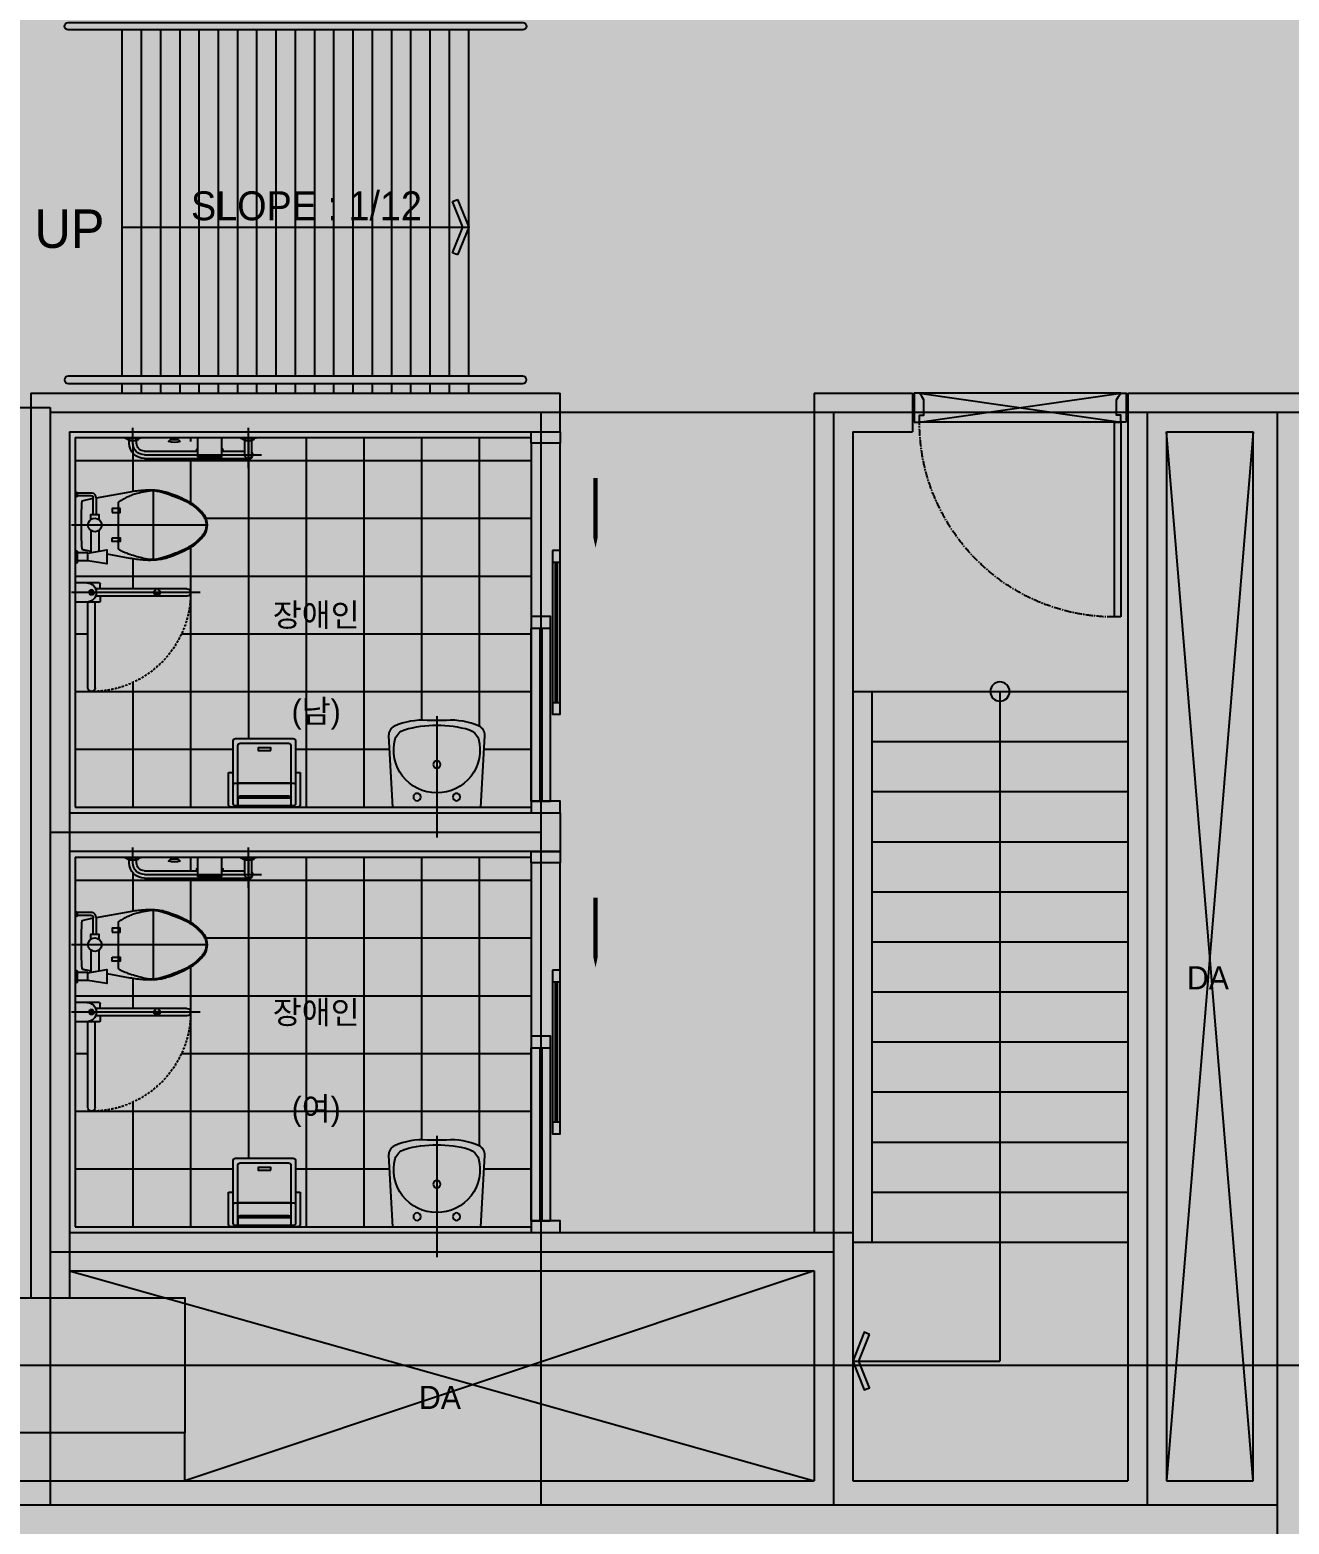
# Model space of a CAD drawing. Header units: millimetres. Extents: x -223175 to 287756, y -120611 to 352956.
# Drawn here: x 132370 to 138912, y 278607 to 286369 of the extents above; entities that cross this region are included whole.
import ezdxf
from ezdxf.enums import TextEntityAlignment as Align

# ---------------------------------------------------------------- set-up
doc = ezdxf.new("R2010")
doc.units = ezdxf.units.MM
doc.header["$LTSCALE"] = 50
for name, pattern in [('CENTER2', [1.125, 0.75, -0.125, 0.125, -0.125]), ('XREF 평면도$0$CEN', [62, 60, -1, 0, -1]), ('XREF 평면도$0$CENTER', [50.8, 31.75, -6.35, 6.35, -6.35]), ('XREF 평면도$0$HIDDEN', [0.375, 0.25, -0.125])]:
    doc.linetypes.add(name, pattern=pattern)
for name, color, linetype in [('A-TEXT-1', 3, 'Continuous'), ('I-CL-OPEN', 1, 'Continuous'), ('I-FL-DOOR', 4, 'Continuous'), ('I-SOLID(제외영역)', 253, 'Continuous'), ('solid', 251, 'Continuous'), ('XREF 평면도$0$0-위생기구', 6, 'Continuous'), ('XREF 평면도$0$00-DOOR', 4, 'Continuous'), ('XREF 평면도$0$A_GE_SYM', 7, 'Continuous'), ('XREF 평면도$0$AA-DWXM-WIND', 4, 'Continuous'), ('XREF 평면도$0$BLK', 3, 'Continuous'), ('XREF 평면도$0$CEN', 1, 'XREF 평면도$0$CEN'), ('XREF 평면도$0$CENTER', 14, 'XREF 평면도$0$CENTER'), ('XREF 평면도$0$CON', 2, 'Continuous'), ('XREF 평면도$0$DOOR', 4, 'Continuous'), ('XREF 평면도$0$F_HAT', 8, 'Continuous'), ('XREF 평면도$0$FIN', 11, 'Continuous'), ('XREF 평면도$0$STAIR', 5, 'Continuous'), ('XREF 평면도$0$STAIR-L', 7, 'Continuous'), ('XREF 평면도$0$TEX', 3, 'Continuous'), ('XREF 평면도$0$WID', 4, 'Continuous'), ('XREF 평면도$0$xr-plan$0$RTRYRT$0$07.1F-ARCH$0$$0$TOL', 6, 'Continuous'), ('XREF 평면도$0$xr-plan$0$RTRYRT$0$F', 6, 'Continuous'), ('XREF 평면도$0$재료분리대', 9, 'Continuous'), ('XREF 평면도$0$타일', 8, 'Continuous')]:
    doc.layers.add(name, color=color, linetype=linetype)
doc.layers.add('XREF 평면도$0$0-DEFPOINTS', color=190, linetype='Continuous', plot=False)
doc.styles.add('XREF 평면도$0$돋움', font='')
doc.styles.add('YE-TEXT', font='HY울릉도l.ttf')
doc.styles.get('XREF 평면도$0$돋움').set_extended_font_data('Dotum')

# ---------------------------------------------------------------- blocks, each defined once
blk = doc.blocks.new('XREF 평면도$0$장애인 화장실 - 문')
at = {"layer": 'XREF 평면도$0$AA-DWXM-WIND'}
for p, q in [((862623.4, 433086.4), (862623.4, 433986.4)), ((862633.4, 433086.4), (862633.4, 433986.4)), ((862678.4, 433986.4), (862678.4, 433086.4)), ((862543.4, 432744.1), (862543.4, 433474.1)), ((862553.4, 432744.1), (862553.4, 433474.1))]:
    blk.add_line(p, q, dxfattribs=at)
for points in [[(862678.4, 433986.4), (862678.4, 434046.4), (862528.4, 434046.4), (862528.4, 433986.4)], [(862678.4, 433026.4), (862678.4, 433986.4), (862578.4, 433986.4), (862578.4, 433026.4)], [(862568.4, 432684.1), (862568.4, 433534.1), (862528.4, 433534.1), (862528.4, 432684.1)], [(862568.4, 433474.1), (862568.4, 433534.1), (862528.4, 433534.1), (862528.4, 433474.1)], [(862678.4, 433026.4), (862678.4, 433086.4), (862578.4, 433086.4), (862578.4, 433026.4)], [(862568.4, 432684.1), (862568.4, 432744.1), (862528.4, 432744.1), (862528.4, 432684.1)], [(862678.4, 432126.4), (862678.4, 432066.4), (862528.4, 432066.4), (862528.4, 432126.4)]]:
    blk.add_lwpolyline(points, close=True, dxfattribs=at)
at = {"layer": 'XREF 평면도$0$DOOR', "color": 251}
blk.add_lwpolyline([(862344.5, 432668.8, 0, 56.2, 0), (862344.5, 432538.5, 23.1, 23.1, 0), (862344.5, 432306.8, 23.1, 23.1, 0)], format="xyseb", dxfattribs=at)
at = {"layer": 'XREF 평면도$0$재료분리대'}
for p, q in [((862678.4, 432126.4), (862678.4, 433026.4)), ((862528.4, 432684.1), (862528.4, 432126.4))]:
    blk.add_line(p, q, dxfattribs=at)
blk = doc.blocks.new('XREF 평면도$0$A$C29757E00')
at = {"layer": 'XREF 평면도$0$0-DEFPOINTS'}
for p, q in [((1230.1, 378.8), (1230.1, 987.8)), ((1370.1, 918.8), (1161.1, 918.8)), ((515, 669), (515, 0)), ((1290.1, 318.8), (1370.1, 318.8))]:
    blk.add_line(p, q, dxfattribs=at)
for points in [[(865, 705.9), (865, 0)], [(1046.4, 423.8), (683.6, 423.8)]]:
    blk.add_lwpolyline(points, dxfattribs=at)
blk.add_arc((1290.1, 378.8), 60, 180, 270, dxfattribs=at)
at = {"layer": 'XREF 평면도$0$0-위생기구'}
for p, q in [((1230.1, 937.8), (1305.1, 937.8)), ((1305.1, 898.3), (1305.1, 939.3)), ((1307.1, 941.3), (1310.1, 941.3)), ((1310.1, 948.4), (1310.7, 949.4)), ((1310.1, 935.9), (1310.1, 948.4)), ((1310.1, 935.9), (1310.7, 934.9)), ((1310.7, 949.4), (1314.6, 949.4)), ((1310.7, 942.1), (1314.6, 942.1)), ((1310.7, 934.9), (1314.6, 934.9)), ((1314.6, 949.4), (1314.6, 934.9)), ((1314.6, 949.4), (1316.6, 949.4)), ((1314.6, 934.9), (1316.6, 934.9)), ((1316.6, 958.8), (1316.6, 918.8)), ((1318.6, 960.8), (1320.1, 960.8)), ((1211.1, 378.8), (1211.1, 918.8)), ((1230.1, 899.8), (1305.1, 899.8)), ((1249.1, 781.8), (1249.1, 899.8)), ((1307.1, 896.3), (1310.1, 896.3)), ((1310.1, 901.7), (1310.7, 902.7)), ((1310.1, 901.7), (1310.1, 889.2)), ((1310.1, 889.2), (1310.7, 888.3)), ((1310.7, 902.7), (1314.6, 902.7)), ((1310.7, 895.5), (1314.6, 895.5)), ((1310.7, 888.3), (1314.6, 888.3)), ((1314.6, 888.2), (1314.6, 902.7)), ((1314.6, 902.7), (1316.6, 902.7)), ((1314.6, 888.2), (1316.6, 888.2)), ((1316.6, 878.8), (1316.6, 918.8)), ((1318.6, 876.8), (1320.1, 876.8)), ((1217.1, 781.8), (1313.6, 781.8)), ((1217.1, 655.8), (1217.1, 781.8)), ((1217.1, 780.3), (1226.1, 780.3)), ((1226.1, 655.8), (1226.1, 781.8)), ((1251.4, 781.8), (1253.2, 785.1)), ((1255.4, 786.3), (1258.8, 786.3)), ((1262.9, 781.8), (1261, 785.1)), ((1320.1, 662.3), (1320.1, 775.3)), ((1217.1, 657.3), (1226.1, 657.3)), ((1217.1, 655.8), (1313.6, 655.8)), ((1249.1, 378.8), (1249.1, 655.8)), ((1251.4, 655.8), (1253.2, 652.6)), ((1255.4, 651.3), (1258.8, 651.3)), ((1262.9, 655.8), (1261, 652.6)), ((496, 600), (496, 125.2)), ((534, 600), (534, 125.2)), ((506, 460), (524, 460)), ((506, 430), (506, 460)), ((506, 430), (524, 430)), ((524, 454), (524, 460)), ((524, 454), (536, 454)), ((524, 430), (524, 436)), ((524, 436), (536, 436)), ((536, 436), (536, 454)), ((1290.1, 337.8), (1305.1, 337.8)), ((1305.1, 298.3), (1305.1, 339.3)), ((1307.1, 341.3), (1310.1, 341.3)), ((1310.1, 348.4), (1310.7, 349.4)), ((1310.1, 335.9), (1310.1, 348.4)), ((1310.1, 335.9), (1310.7, 334.9)), ((1310.7, 349.4), (1314.6, 349.4)), ((1310.7, 342.1), (1314.6, 342.1)), ((1310.7, 334.9), (1314.6, 334.9)), ((1314.6, 349.4), (1314.6, 334.9)), ((1314.6, 349.4), (1316.6, 349.4)), ((1314.6, 334.9), (1316.6, 334.9)), ((1316.6, 358.8), (1316.6, 318.8)), ((1316.6, 278.8), (1316.6, 318.8)), ((1318.6, 360.8), (1320.1, 360.8)), ((1320.1, 276.8), (1320.1, 360.8)), ((1290.1, 299.8), (1305.1, 299.8)), ((1307.1, 296.3), (1310.1, 296.3)), ((1310.1, 301.7), (1310.7, 302.7)), ((1310.1, 301.7), (1310.1, 289.2)), ((1310.1, 289.2), (1310.7, 288.3)), ((1310.7, 302.7), (1314.6, 302.7)), ((1310.7, 295.5), (1314.6, 295.5)), ((1310.7, 288.3), (1314.6, 288.3)), ((1314.6, 288.2), (1314.6, 302.7)), ((1314.6, 302.7), (1316.6, 302.7)), ((1314.6, 288.2), (1316.6, 288.2)), ((1318.6, 276.8), (1320.1, 276.8)), ((19, 123), (465, 123)), ((19, 85), (465, 85)), ((465, 144), (465, 18.8)), ((496, 149), (470, 149)), ((501, 104), (529.1, 104)), ((515, 117.8), (503, 110.9)), ((503, 110.8), (503, 97.1)), ((515, 90.2), (503, 97.1)), ((515, 117.8), (527, 110.9)), ((515, 90.2), (527, 97.1)), ((527, 110.8), (527, 97.1)), ((534, 149), (560, 149)), ((565, 144), (565, 18.8))]:
    blk.add_line(p, q, dxfattribs=at)
for points in [[(714.7, 183.9), (693.7, 302.9, -0.022182), (684.9, 371.6, -0.0294), (683.6, 423.8, -0.029565), (687, 459.8, -0.035314), (693.7, 489.3, -0.006976), (697.6, 501.5, -0.004694), (703.8, 519.5, -0.019426), (720.1, 560.4, -0.015468), (744.1, 610.2, -0.040875), (763.1, 640.4, -0.036447), (789.4, 670.7, -0.04843), (814.3, 691, -0.068612), (834.8, 700.9, -0.037226), (850.5, 704.7, -0.041311), (865, 705.9, -0.041311), (879.5, 704.7, -0.037226), (895.2, 700.9, -0.068612), (915.7, 691, -0.04843), (940.6, 670.7, -0.036447), (966.9, 640.4, -0.040875), (985.9, 610.2, -0.015468), (1009.9, 560.4, -0.019426), (1026.2, 519.5, -0.004694), (1032.4, 501.5, -0.006976), (1036.3, 489.3, -0.035314), (1043, 459.8, -0.029565), (1046.4, 423.8, -0.0294), (1045.1, 371.6, -0.022182), (1036.3, 302.9), (1005.5, 128.2), (920.1, 128.2)], [(1299.4, 564.9, 0.176447), (1299.4, 504.4), (1306.6, 511.6, 0.198912), (1309.5, 518.7), (1309.5, 550.6, 0.198912), (1306.6, 557.8), (1299.4, 564.9)], [(1018.1, 28.9), (1018.1, 99.9, 0.262999), (1014.2, 110.4, 0.141825), (1002.5, 111.7), (1002.5, 111.7), (988.7, 53.5, -0.025867), (940.6, 51), (865, 51), (789.4, 51, -0.024922), (743, 53.3, -0.25497), (739.1, 56.1, -0.056948), (737.4, 60.3, -0.016043), (734, 76.2), (729.5, 100.9)], [(1005.6, 128.5, -0.3523), (1031.5, 107.4), (1031.5, 28.9)]]:
    blk.add_lwpolyline(points, format="xyb", dxfattribs=at)
for points in [[(865, 700.9, -0.044905), (883, 699.5, -0.063275), (895.2, 695.8, -0.056457), (913, 685.4, -0.038661), (935.5, 665.6, -0.016027), (955.6, 643.6, -0.028675), (965.8, 630.4, -0.023657), (981.7, 604.1, -0.022415), (996, 574.9, -0.010632), (1005.5, 551.7, -0.00591), (1021.2, 509.4, -0.01631), (1035.6, 464.6, -0.029266), (1041.3, 438.9, -0.059581), (1042.3, 416, -0.031679), (1036.3, 373.4, -0.018716), (1025.5, 329.6, -0.029941), (1016.1, 302.9, -0.016406), (1007.8, 284.7, -0.013101), (996, 262.6, -0.031874), (983.7, 243.9, -0.236068), (980.9, 242.4), (865, 242.4), (749.1, 242.4, -0.198912), (740.3, 246.1, -0.091569), (729, 262.6, -0.015343), (722.1, 279.3, -0.011028), (713.9, 302.9, -0.00909), (702.5, 340.2, -0.010307), (693.7, 373.4, -0.040097), (687.6, 412.4, -0.059581), (688.7, 438.9, -0.029266), (694.4, 464.6, -0.01631), (708.8, 509.4, -0.00591), (724.5, 551.7, -0.010632), (734, 574.9, -0.022415), (749.2, 606, -0.027113), (764.2, 630.4, -0.025219), (774.9, 644.1, -0.015085), (794.5, 665.6, -0.026781), (810.1, 680.1, -0.03156), (824.7, 690.8, -0.081068), (840.7, 697.7, -0.057721)], [(898.9, 111.7, 1.586593), (836.1, 101.4, 0.630282)]]:
    blk.add_lwpolyline(points, format="xyb", close=True, dxfattribs=at)
for points in [[(1309.5, 549.6), (1320.1, 549.6)], [(1309.5, 519.3), (1320.1, 519.3)], [(719.7, 84.2), (736, 183.9), (663.2, 183.9), (679.4, 84.2), (720, 84.2)], [(679.6, 84.2), (679.6, 28.9)], [(719.9, 84.2), (719.9, 28.9)], [(836.4, 100.9), (722.5, 100.9)], [(836.3, 142), (729.1, 142)], [(893.6, 100.9), (920.1, 100.9), (920.1, 142), (893.7, 142)], [(1002.5, 111.7), (920.1, 111.7)], [(735, 18.8), (730, 28.9), (669.5, 28.9), (664.5, 18.8)], [(1040, 18.8), (1034.9, 28.9), (1013.9, 28.9), (1008.9, 18.8)]]:
    blk.add_lwpolyline(points, dxfattribs=at)
for points in [[(799.5, 212.2), (799.5, 252.5), (779.4, 252.5), (779.4, 212.2)], [(930.5, 212.2), (930.5, 252.5), (950.6, 252.5), (950.6, 212.2)]]:
    blk.add_lwpolyline(points, close=True, dxfattribs=at)
blk.add_circle((515, 104), 11.5, dxfattribs=at)
for centre, radius, start, end in [((1230.1, 918.8), 22.5, 57.61246, 212.38754), ((1230.1, 918.8), 19, 90, 270), ((1307.1, 939.3), 2, 90, 180), ((1322, 945.8), 11.9, 162.40163, 197.59837), ((1322, 938.5), 11.9, 162.40163, 197.59837), ((1318.6, 958.8), 2, 90, 180), ((1307.1, 898.3), 2, 180, 270), ((1322, 899.1), 11.9, 162.40163, 197.59837), ((1322, 891.9), 11.9, 162.40163, 197.59837), ((1318.6, 878.8), 2, 180, 270), ((1255.4, 783.8), 2.5, 90, 150), ((1258.8, 783.8), 2.5, 30, 90), ((1313.6, 775.3), 6.5, 0, 90), ((1255.4, 653.8), 2.5, 210, 270), ((1258.8, 653.8), 2.5, 270, 330), ((1313.6, 662.3), 6.5, 270, 0), ((515, 600), 19, 0, 180), ((1290.1, 378.8), 79, 180, 270), ((1290.1, 378.8), 41, 180, 270), ((1307.1, 339.3), 2, 90, 180), ((1322, 345.8), 11.9, 162.40163, 197.59837), ((1322, 338.5), 11.9, 162.40163, 197.59837), ((1318.6, 358.8), 2, 90, 180), ((1307.1, 298.3), 2, 180, 270), ((1322, 299.1), 11.9, 162.40163, 197.59837), ((1322, 291.9), 11.9, 162.40163, 197.59837), ((1318.6, 278.8), 2, 180, 270), ((19, 104), 19, 90, 270), ((470, 144), 5, 90, 180), ((515, 79), 50, 0, 179.97438), ((560, 144), 5, 0, 90)]:
    blk.add_arc(centre, radius, start, end, dxfattribs=at)
at = {"layer": 'XREF 평면도$0$0-위생기구', "linetype": 'XREF 평면도$0$HIDDEN'}
blk.add_arc((515, 104), 515, 90, 180, dxfattribs=at)
blk = doc.blocks.new('XREF 평면도$0$xr-plan$0$RTRYRT$0$07.1F-ARCH$0$$0$xr-plan$0$gfdgdrf')
at = {"layer": 'XREF 평면도$0$xr-plan$0$RTRYRT$0$07.1F-ARCH$0$$0$TOL', "ltscale": 0.5}
for p, q in [((20145561.3, -1618940.2), (20145561.3, -1618900.5)), ((20145836.6, -1618940.2), (20145561.3, -1618940.2)), ((20145836.6, -1618940.2), (20145836.6, -1618900.5)), ((20145836.6, -1619019), (20145561.3, -1619019)), ((20145512.4, -1619073), (20145536.8, -1619073)), ((20145861.1, -1619073), (20145885.6, -1619073))]:
    blk.add_line(p, q, dxfattribs=at)
for points in [[(20145885.6, -1619073), (20145885.6, -1618906.6, 0.414214), (20145873.3, -1618894.4), (20145524.6, -1618894.4, 0.414214), (20145512.4, -1618906.6), (20145512.4, -1619073)], [(20145861.1, -1619073), (20145861.1, -1618912.7, 0.414214), (20145848.9, -1618900.5), (20145549.1, -1618900.5, 0.414214), (20145536.8, -1618912.7), (20145536.8, -1619073)], [(20145561.3, -1618900.5), (20145561.3, -1619213.7, 0.414214), (20145573.6, -1619226), (20145824.4, -1619226, 0.414214), (20145836.6, -1619213.7), (20145836.6, -1618900.5)], [(20145561.3, -1618940.2), (20145561.3, -1618940.2, 0.414214), (20145573.6, -1618952.4), (20145824.4, -1618952.4, 0.414214), (20145836.6, -1618940.2), (20145836.6, -1618940.2)], [(20145536.8, -1618994.5), (20145536.8, -1619006.8, 0.414214), (20145549.1, -1619019), (20145848.9, -1619019, 0.414214), (20145861.1, -1619006.8), (20145861.1, -1619006.8)], [(20145536.8, -1619073), (20145536.8, -1619238.2, 0.414214), (20145549.1, -1619250.4), (20145848.9, -1619250.4, 0.414214), (20145861.1, -1619238.2), (20145861.1, -1619073)]]:
    blk.add_lwpolyline(points, format="xyb", dxfattribs=at)
blk.add_lwpolyline([(20145732, -1619188.5), (20145732, -1619201.5), (20145666, -1619201.5), (20145666, -1619188.5)], close=True, dxfattribs=at)
blk = doc.blocks.new('XREF 평면도$0$장애인세면')
at = {"layer": 'XREF 평면도$0$0-DEFPOINTS'}
blk.add_line((599273.3, 136461.1), (599273.3, 137091.8), dxfattribs=at)
at = {"layer": 'XREF 평면도$0$0-위생기구'}
blk.add_lwpolyline([(599273.3, 136932.9), (599503.3, 136932.9), (599523.8, 136562.9, -0.313169), (599493.8, 136512.9, -0.125004), (599323.8, 136482.9), (599273.8, 136482.9), (599223.8, 136482.9, -0.125004), (599053.8, 136512.9, -0.313169), (599023.8, 136562.9), (599043.3, 136932.9)], format="xyb", close=True, dxfattribs=at)
for centre in [(599171.3, 136880.9), (599376.3, 136880.9), (599273.8, 136711.7)]:
    blk.add_circle(centre, 19.2, dxfattribs=at)
for centre, radius, start, end in [((599272, 136637.3), 222.1, 89.52088, 195.36098), ((599275.7, 136637.3), 222.1, 344.63902, 90.47912), ((599136.9, 136609.9), 85.2, 201.67213, 247.77481), ((599410.7, 136609.9), 85.2, 292.22519, 338.32787), ((599268.1, 137091.1), 583.2, 253.81551, 270.71206), ((599280.4, 137091.1), 583.2, 269.28794, 286.18449)]:
    blk.add_arc(centre, radius, start, end, dxfattribs=at)
blk = doc.blocks.new('XREF 평면도$0$A$C293E65E8')
at = {"layer": 'I-CL-OPEN'}
blk.add_lwpolyline([(27, -150), (1073, -150), (27, 0), (1073, 0), (27, -150)], dxfattribs=at)
at = {"layer": 'I-FL-DOOR', "color": 4, "linetype": 'Continuous'}
blk.add_lwpolyline([(27, -1162.7), (60.3, -1162.7), (60.3, -150), (27, -150)], close=True, dxfattribs=at)
at = {"layer": 'I-FL-DOOR', "color": 1, "linetype": 'CENTER2', "lineweight": -3}
blk.add_arc((60.3, -150), 1012.7, 270, 0, dxfattribs=at)
at = {"layer": 'XREF 평면도$0$00-DOOR', "color": 5}
for p, q in [((27, 0), (1073, 0)), ((60.3, -150), (1073, -150))]:
    blk.add_line(p, q, dxfattribs=at)
at = {"layer": 'XREF 평면도$0$00-DOOR'}
for points in [[(0, -150), (27, -150), (27, -115), (50, -115), (50, -35), (38.5, -17.5), (27, 0), (0, 0)], [(1100, -150), (1073, -150), (1073, -115), (1050, -115), (1050, -35), (1061.5, -17.5), (1073, 0), (1100, 0)]]:
    blk.add_lwpolyline(points, close=True, dxfattribs=at)

msp = doc.modelspace()

# ---------------------------------------------------------------- hatches: boundary and pattern name
at = {"layer": 'I-SOLID(제외영역)', "ltscale": 0.5}
h = msp.add_hatch(color=253, dxfattribs=at)
h.dxf.hatch_style = 1
h.paths.add_polyline_path([(107817.9932, 312724.6809), (107817.9932, 244617.0602), (184614.5896, 244617.0602), (184614.5896, 312724.6809)])
h.paths.add_polyline_path([(143274.9138, 271631.6924), (140474.9138, 271631.6924), (140474.9138, 278831.6924), (143274.9138, 278831.6924), (143274.9138, 284356.6924), (147974.9138, 284356.6924), (147974.9138, 283111.6924), (148824.9138, 283111.6924), (148824.9138, 278581.6924), (146104.9138, 278581.6924), (146104.9138, 278331.6924), (154149.9138, 278331.6924), (154149.9138, 276381.6924), (166174.9138, 276381.6924), (166174.9138, 273881.6924), (154149.9138, 273881.6924), (154149.9138, 272131.6924), (145764.9138, 272131.6924), (145764.9138, 271881.6924), (148624.9138, 271881.6924), (148574.9138, 271756.6924), (148574.9138, 267351.6924), (147974.9138, 267351.6924), (147974.9138, 266231.6924), (145564.9138, 266231.6924), (145564.9138, 265981.6924), (143274.9138, 265981.6924), (143274.9138, 266231.6924)], flags=16)
h.paths.add_polyline_path([(132374.9138, 271631.6924), (137044.9138, 271631.6924), (137044.9138, 270991.6924), (137274.9138, 270991.6924), (137274.9138, 269231.6924), (138074.9138, 269231.6924), (138074.9138, 265981.6924), (133724.9138, 265981.6924), (133724.9138, 269031.6924), (132374.9138, 269031.6924)], flags=16)
at = {"layer": 'solid', "ltscale": 0.05}
h = msp.add_hatch(color=256, dxfattribs=at)
h.dxf.hatch_style = 1
h.paths.add_polyline_path([(132574.9138, 271881.6924), (132574.9138, 270581.6924), (131774.9138, 270581.6924), (131774.9138, 271881.6924)])
h.paths.add_polyline_path([(132574.9138, 271631.6924), (132574.9138, 271881.6924), (138724.9138, 271881.6924), (138974.9138, 271881.6924), (138974.9138, 265981.6924), (138074.9138, 265981.6924), (138074.9138, 271631.6924)])
h.paths.add_polyline_path([(149849.9138, 265981.6924), (149849.9138, 270931.6924), (152699.9138, 270931.6924), (152699.9138, 272331.6924), (154149.9138, 272331.6924), (154149.9138, 265981.6924), (152699.9138, 265981.6924), (152699.9138, 270681.6924), (150099.9138, 270681.6924), (150099.9138, 268481.6924), (150814.9138, 268481.6924), (150814.9138, 268231.6924), (150099.9138, 268231.6924), (150099.9138, 265981.6924)])
h.paths.add_polyline_path([(145564.9138, 266231.6924), (145564.9138, 265981.6924), (149229.9138, 265981.6924), (149229.9138, 266231.6924), (148824.9138, 266231.6924), (148824.9138, 271881.6924), (145564.9138, 271881.6924), (145564.9138, 267351.6924), (146754.9138, 267351.6924), (146754.9138, 267601.6924), (145814.9138, 267601.6924), (145814.9138, 271631.6924), (148574.9138, 271631.6924), (148574.9138, 267601.6924), (147874.9138, 267601.6924), (147874.9138, 267351.6924), (148574.9138, 267351.6924), (148574.9138, 266231.6924)])
h.paths.add_polyline_path([(153949.9138, 276381.6924), (166174.9138, 276381.6924), (166174.9138, 276131.6924), (153949.9138, 276131.6924)])
h.paths.add_polyline_path([(166174.9138, 274131.6924), (153949.9138, 274131.6924), (153949.9138, 273881.6924), (166174.9138, 273881.6924)])
h.paths.add_polyline_path([(141074.9138, 271881.6924), (140474.9138, 271881.6924), (140474.9138, 270981.6924), (141074.9138, 270981.6924)])
h.paths.add_polyline_path([(141074.9138, 271881.6924), (143524.9138, 271881.6924), (143524.9138, 270916.6924), (143274.9138, 270916.6924), (143274.9138, 271631.6924), (141074.9138, 271631.6924), (141074.9138, 271881.6924)])
h.paths.add_polyline_path([(145564.9138, 284481.6924), (149027.4138, 284481.6924), (149027.4138, 284231.6924), (148824.9138, 284231.6924), (148824.9138, 278331.6924), (153949.9138, 278331.6924), (153949.9138, 279531.6924), (149849.9138, 279531.6924), (149849.9138, 284231.6924), (149647.4138, 284231.6924), (149647.4138, 284481.6924), (150099.9138, 284481.6924), (150099.9138, 282231.6924), (150814.9138, 282231.6924), (150814.9138, 281981.6924), (150099.9138, 281981.6924), (150099.9138, 279781.6924), (152699.9138, 279781.6924), (152699.9138, 281981.6924), (151984.9138, 281981.6924), (151984.9138, 282231.6924), (152699.9138, 282231.6924), (152699.9138, 283061.6924), (152949.9138, 283061.6924), (152949.9138, 279781.6924), (153949.9138, 279781.6924), (153949.9138, 284281.6924), (152699.9138, 284281.6924), (152699.9138, 284481.6924), (154149.9138, 284481.6924), (154149.9138, 278131.6924), (148574.9138, 278131.6924), (148574.9138, 278581.6924), (145564.9138, 278581.6924), (145564.9138, 283111.6924), (146754.9138, 283111.6924), (146754.9138, 282861.6924), (145814.9138, 282861.6924), (145814.9138, 278831.6924), (148574.9138, 278831.6924), (148574.9138, 282861.6924), (147874.9138, 282861.6924), (147874.9138, 283111.6924), (148574.9138, 283111.6924), (148574.9138, 284231.6924), (145564.9138, 284231.6924)])
h.paths.add_polyline_path([(141074.9138, 270981.6924), (141074.9138, 266231.6924), (143274.9138, 266231.6924), (143274.9138, 266946.6924), (143524.9138, 266946.6924), (143524.9138, 265981.6924), (140824.9138, 265981.6924), (140824.9138, 270981.6924)])
h.paths.add_polyline_path([(141074.9138, 278581.6924), (141074.9138, 278831.6924), (143274.9138, 278831.6924), (143274.9138, 279396.6924), (143524.9138, 279396.6924), (143524.9138, 277921.6924), (143324.9138, 277921.6924), (143324.9138, 278581.6924), (140674.9138, 278581.6924), (140674.9138, 273201.6924), (143324.9138, 273201.6924), (143324.9138, 273804.4424), (143524.9138, 273804.4424), (143524.9138, 273001.6924), (140474.9138, 273001.6924), (140474.9138, 278581.6924)])
h.paths.add_polyline_path([(143524.9138, 269746.6924), (143274.9138, 269746.6924), (143274.9138, 268116.6924), (143524.9138, 268116.6924)])
h.paths.add_polyline_path([(143524.9138, 281896.6924), (143274.9138, 281896.6924), (143274.9138, 280566.6924), (143524.9138, 280566.6924)])
h.paths.add_polyline_path([(140824.9138, 284481.6924), (141074.9138, 284481.6924), (141074.9138, 283881.6924), (143274.9138, 283881.6924), (143274.9138, 284481.6924), (143524.9138, 284481.6924), (143524.9138, 283066.6924), (143274.9138, 283066.6924), (143274.9138, 283631.6924), (141074.9138, 283631.6924), (141074.9138, 279481.6924), (140824.9138, 279481.6924)])
h.paths.add_polyline_path([(138974.9138, 284481.6924), (138724.9138, 284481.6924), (138724.9138, 271881.6924), (138974.9138, 271881.6924)])
h.paths.add_polyline_path([(141074.9138, 279481.6924), (140474.9138, 279481.6924), (140474.9138, 278581.6924), (141074.9138, 278581.6924)])
h.paths.add_polyline_path([(153949.9138, 272131.6924), (152949.9138, 272131.6924), (152949.9138, 266181.6924), (153949.9138, 266181.6924)], flags=16)
h.paths.add_polyline_path([(138774.9138, 271631.6924), (138274.9138, 271631.6924), (138274.9138, 266181.6924), (138774.9138, 266181.6924)], flags=16)
at = {"layer": 'XREF 평면도$0$A_GE_SYM'}
for points in [[(134618.8952, 285344.1924), (134565.5736, 285477.4964), (134592.3138, 285488.1924), (134649.9138, 285344.1924), (134592.3138, 285200.1924), (134565.5736, 285210.8885)], [(132853.0362, 285401.1206, 1), (132853.0362, 285281.1206, 1)], [(137409.9138, 282881.6924, 1), (137409.9138, 282981.6924, 1)]]:
    msp.add_hatch(color=256, dxfattribs=at).paths.add_polyline_path(points)
at = {"layer": 'XREF 평면도$0$F_HAT', "ltscale": 10}
h = msp.add_hatch(dxfattribs=at)
h.set_pattern_fill('EARTH', color=256, scale=200, style=0)
h.set_pattern_definition([(0, (-162118.8, 210702.1), (1270, 1270), [1270, -1270]), (0, (-162118.8, 211178.4), (1270, 1270), [1270, -1270]), (0, (-162118.8, 211654.6), (1270, 1270), [1270, -1270]), (90, (-161960.1, 211813.4), (-1270, 1270), [1270, -1270]), (90, (-161483.8, 211813.4), (-1270, 1270), [1270, -1270]), (90, (-161007.6, 211813.4), (-1270, 1270), [1270, -1270])])
edge = h.paths.add_edge_path()
edge.add_arc((122303.7168, 296707.3663), 6000, 90, 180, ccw=False)
edge.add_line((122303.7168, 302707.3663), (165827.6734, 302707.3663))
edge.add_arc((165827.6734, 296707.3663), 6000, 7.60009137, 90, ccw=False)
edge.add_line((171774.9654, 297500.9141), (172788.1157, 290234.6073))
edge.add_line((172788.1157, 290234.6073), (178227.6237, 258587.7343))
edge.add_line((178227.6237, 258587.7343), (179127.1938, 254142.4001))
edge.add_arc((169203.4195, 252731.001), 10023.6392, 270.05453158, 8.09454977, ccw=False)
edge.add_line((169212.9595, 242707.3663), (169212.9595, 242607.3663))
edge.add_line((169212.9595, 242607.3663), (122303.7168, 242607.3663))
edge.add_line((122303.7168, 247707.3663), (122303.7168, 242707.3663))
edge.add_arc((122303.7168, 248707.3663), 6000, 180, 270, ccw=False)
edge.add_line((116303.7168, 248707.3663), (116309.7336, 266200.3281))
edge.add_arc((122288.1993, 266344.9108), 5980.2137, 125.6384541, 181.385366, ccw=False)
edge.add_line((118803.7168, 271205.0896), (118803.7168, 254450.007))
edge.add_line((118803.7168, 254450.007), (123023.5841, 250204.7065))
edge.add_line((123023.5841, 250204.7065), (171064.5974, 250204.7065))
edge.add_line((171064.5974, 250204.7065), (176114.5896, 256405.3162))
edge.add_line((176114.5896, 256405.3162), (169292.7739, 297201.4016))
edge.add_line((169292.7739, 297201.4016), (165913.8508, 300207.3663))
edge.add_line((165913.8508, 300207.3663), (123023.5841, 300226.1632))
edge.add_line((123023.5841, 300226.1632), (118808.5174, 295969.5262))
edge.add_line((118808.5174, 295969.5262), (118803.7168, 279258.2952))
edge.add_arc((122339.6839, 284163.5339), 6046.8529, 183.43849468, 234.21385338, ccw=False)
edge.add_line((116303.7168, 283800.8616), (116303.7168, 296707.3663))

# ---------------------------------------------------------------- linework, layer by layer
for p, q in [((132849.9138, 284569.6924), (132849.9138, 286368.6924)), ((134649.9138, 284569.6924), (134649.9138, 286368.6924)), ((132849.9138, 285344.1924), (134649.9138, 285344.1924)), ((132849.9138, 284481.6924), (132849.9138, 284531.6924)), ((134649.9138, 284481.6924), (134649.9138, 284531.6924)), ((136644.9138, 282931.6924), (138074.9138, 282931.6924)), ((136744.9138, 282931.6924), (136744.9138, 280071.6924)), ((137409.9138, 282931.6924), (137409.9138, 279453.6689)), ((136744.9138, 282671.6924), (138074.9138, 282671.6924)), ((136744.9138, 282411.6924), (138074.9138, 282411.6924)), ((136744.9138, 282151.6924), (138074.9138, 282151.6924)), ((136744.9138, 281891.6924), (138074.9138, 281891.6924)), ((136744.9138, 281631.6924), (138074.9138, 281631.6924)), ((136744.9138, 281371.6924), (138074.9138, 281371.6924)), ((136744.9138, 281111.6924), (138074.9138, 281111.6924)), ((136744.9138, 280851.6924), (138074.9138, 280851.6924)), ((136744.9138, 280591.6924), (138074.9138, 280591.6924)), ((136744.9138, 280331.6924), (138074.9138, 280331.6924)), ((136644.9138, 280071.6924), (138074.9138, 280071.6924)), ((136644.9138, 279453.6689), (137409.9138, 279453.6689))]:
    msp.add_line(p, q)
at = {"color": 8}
for p, q in [((132949.9138, 284569.6924), (132949.9138, 286368.6924)), ((133049.9138, 284569.6924), (133049.9138, 286368.6924)), ((133149.9138, 284569.6924), (133149.9138, 286368.6924)), ((133249.9138, 284569.6924), (133249.9138, 286368.6924)), ((133349.9138, 284569.6924), (133349.9138, 286368.6924)), ((133449.9138, 284569.6924), (133449.9138, 286368.6924)), ((133549.9138, 284569.6924), (133549.9138, 286368.6924)), ((133649.9138, 284569.6924), (133649.9138, 286368.6924)), ((133749.9138, 284569.6924), (133749.9138, 286368.6924)), ((133849.9138, 284569.6924), (133849.9138, 286368.6924)), ((133949.9138, 284569.6924), (133949.9138, 286368.6924)), ((134049.9138, 284569.6924), (134049.9138, 286368.6924)), ((134149.9138, 284569.6924), (134149.9138, 286368.6924)), ((134249.9138, 284569.6924), (134249.9138, 286368.6924)), ((134349.9138, 284569.6924), (134349.9138, 286368.6924)), ((134449.9138, 284569.6924), (134449.9138, 286368.6924)), ((134549.9138, 284569.6924), (134549.9138, 286368.6924)), ((132949.9138, 284481.6924), (132949.9138, 284531.6924)), ((133049.9138, 284481.6924), (133049.9138, 284531.6924)), ((133149.9138, 284481.6924), (133149.9138, 284531.6924)), ((133249.9138, 284481.6924), (133249.9138, 284531.6924)), ((133349.9138, 284481.6924), (133349.9138, 284531.6924)), ((133449.9138, 284481.6924), (133449.9138, 284531.6924)), ((133549.9138, 284481.6924), (133549.9138, 284531.6924)), ((133649.9138, 284481.6924), (133649.9138, 284531.6924)), ((133749.9138, 284481.6924), (133749.9138, 284531.6924)), ((133849.9138, 284481.6924), (133849.9138, 284531.6924)), ((133949.9138, 284481.6924), (133949.9138, 284531.6924)), ((134049.9138, 284481.6924), (134049.9138, 284531.6924)), ((134149.9138, 284481.6924), (134149.9138, 284531.6924)), ((134249.9138, 284481.6924), (134249.9138, 284531.6924)), ((134349.9138, 284481.6924), (134349.9138, 284531.6924)), ((134449.9138, 284481.6924), (134449.9138, 284531.6924)), ((134549.9138, 284481.6924), (134549.9138, 284531.6924))]:
    msp.add_line(p, q, dxfattribs=at)
at = {"layer": 'XREF 평면도$0$A_GE_SYM'}
for p, q in [((134565.5736, 285477.4964), (134592.3138, 285488.1924)), ((134618.8952, 285344.1924), (134565.5736, 285477.4964)), ((134592.3138, 285488.1924), (134649.9138, 285344.1924)), ((134565.5736, 285210.8885), (134618.8952, 285344.1924)), ((134649.9138, 285344.1924), (134592.3138, 285200.1924)), ((134592.3138, 285200.1924), (134565.5736, 285210.8885))]:
    msp.add_line(p, q, dxfattribs=at)
msp.add_lwpolyline([(136732.7681, 279592.5272), (136704.9138, 279603.6689), (136644.9138, 279453.6689), (136704.9138, 279303.6689), (136732.7681, 279314.8106), (136677.2248, 279453.6689), (136732.7681, 279592.5272)], close=True, dxfattribs=at)
for start, end in [(90, 270), (270, 90)]:
    msp.add_arc((137409.9138, 282931.6924), 50, start, end, dxfattribs=at)
at = {"layer": 'XREF 평면도$0$BLK', "ltscale": 3}
for p, q in [((132374.9138, 284481.6924), (135124.9138, 284481.6924)), ((132374.9138, 284481.6924), (132374.9138, 279781.6924)), ((135124.9138, 284281.6924), (135124.9138, 284481.6924)), ((136444.9138, 284481.6924), (136954.9138, 284481.6924)), ((136444.9138, 284481.6924), (136444.9138, 280121.6924)), ((136954.9138, 284481.6924), (136954.9138, 284281.6924)), ((132574.9138, 284281.6924), (135124.9138, 284281.6924)), ((132574.9138, 284281.6924), (132574.9138, 279781.6924)), ((136644.9138, 284281.6924), (136954.9138, 284281.6924)), ((136644.9138, 284281.6924), (136644.9138, 280121.6924)), ((132574.9138, 282301.6924), (135124.9138, 282301.6924)), ((135124.9138, 282301.6924), (135124.9138, 282101.6924)), ((132574.9138, 282101.6924), (135124.9138, 282101.6924))]:
    msp.add_line(p, q, dxfattribs=at)
at = {"layer": 'XREF 평면도$0$CEN', "color": 1, "ltscale": 100}
for p, q in [((138724.9138, 284281.6924), (138274.9138, 278831.6924)), ((138724.9138, 278831.6924), (138274.9138, 284281.6924)), ((132574.9138, 279921.6924), (136444.9138, 278831.6924)), ((136444.9138, 279921.6924), (133174.9138, 278831.6924))]:
    msp.add_line(p, q, dxfattribs=at)
at = {"layer": 'XREF 평면도$0$CEN', "color": 1, "ltscale": 300}
msp.add_line((113279.1227, 279431.6924), (181614.5896, 279431.6924), dxfattribs=at)
at = {"layer": 'XREF 평면도$0$CENTER', "linetype": 'Continuous'}
for p, q in [((123549.9138, 284406.6924), (132474.9138, 284406.6924)), ((132474.9138, 284406.6924), (132474.9138, 278706.6924)), ((140949.9138, 284381.6924), (132474.9138, 284381.6924)), ((135024.9138, 284381.6924), (135024.9138, 278706.6924)), ((136544.9138, 284381.6924), (136544.9138, 278706.6924)), ((138174.9138, 284381.6924), (138174.9138, 278706.6924)), ((138849.9138, 284381.6924), (138849.9138, 266081.6924)), ((132474.9138, 282201.6924), (135024.9138, 282201.6924)), ((132474.9138, 280021.6924), (136544.9138, 280021.6924)), ((123549.9138, 278706.6924), (138849.9138, 278706.6924))]:
    msp.add_line(p, q, dxfattribs=at)
at = {"layer": 'XREF 평면도$0$CON'}
for p, q in [((138074.9138, 284481.6924), (138974.9138, 284481.6924)), ((138074.9138, 284481.6924), (138074.9138, 278831.6924)), ((138274.9138, 284281.6924), (138274.9138, 278831.6924)), ((138274.9138, 284281.6924), (138724.9138, 284281.6924)), ((138724.9138, 278831.6924), (138724.9138, 284281.6924)), ((132574.9138, 280121.6924), (136644.9138, 280121.6924)), ((136644.9138, 280121.6924), (136644.9138, 278831.6924)), ((132574.9138, 279921.6924), (136444.9138, 279921.6924)), ((136444.9138, 279921.6924), (136444.9138, 278831.6924)), ((123474.9138, 278831.6924), (136444.9138, 278831.6924)), ((136644.9138, 278831.6924), (138074.9138, 278831.6924)), ((138274.9138, 278831.6924), (138724.9138, 278831.6924))]:
    msp.add_line(p, q, dxfattribs=at)
for points in [[(131874.9138, 279781.6924), (133174.9138, 279781.6924), (133174.9138, 279081.6924), (131874.9138, 279081.6924)], [(133174.9138, 279081.6924), (131874.9138, 279081.6924), (131874.9138, 278831.6924), (133174.9138, 278831.6924)]]:
    msp.add_lwpolyline(points, close=True, dxfattribs=at)
at = {"layer": 'XREF 평면도$0$FIN'}
for p, q in [((132604.9138, 284251.6924), (134974.9138, 284251.6924)), ((132604.9138, 284251.6924), (132604.9138, 282331.6924)), ((132604.9138, 282331.6924), (134974.9138, 282331.6924)), ((132604.9138, 282071.6924), (134974.9138, 282071.6924)), ((132604.9138, 282071.6924), (132604.9138, 280151.6924)), ((132604.9138, 280151.6924), (134974.9138, 280151.6924))]:
    msp.add_line(p, q, dxfattribs=at)
at = {"layer": 'XREF 평면도$0$STAIR'}
for points in [[(132568.9138, 286406.6924), (134930.9138, 286406.6924, -1), (134930.9138, 286368.6924), (132568.9138, 286368.6924, -1)], [(132568.9138, 284531.6924), (134930.9138, 284531.6924, 1), (134930.9138, 284569.6924), (132568.9138, 284569.6924, 1)]]:
    msp.add_lwpolyline(points, format="xyb", close=True, dxfattribs=at)
at = {"layer": 'XREF 평면도$0$타일'}
for p, q in [((132904.9138, 284220.3017), (132904.9138, 283970.4546)), ((133204.9138, 284251.6924), (133204.9138, 284230.6924)), ((133504.9138, 284251.6924), (133504.9138, 282687.7721)), ((133804.9138, 284251.6924), (133804.9138, 282331.6924)), ((134104.9138, 284251.6924), (134104.9138, 282331.6924)), ((134404.9138, 284251.6924), (134404.9138, 282782.6387)), ((134704.9138, 284251.6924), (134704.9138, 282751.2907)), ((132604.9138, 284131.6924), (134974.9138, 284131.6924)), ((133204.9138, 284142.6924), (133204.9138, 283912.7569)), ((133285.2326, 283831.6924), (134974.9138, 283831.6924)), ((133204.9138, 283680.4014), (133204.9138, 282331.6924)), ((132904.9138, 283622.7037), (132904.9138, 283465.5792)), ((132604.9138, 283531.6924), (134974.9138, 283531.6924)), ((132604.9138, 283231.6924), (132671.0956, 283231.6924)), ((133158.122, 283231.6924), (134974.9138, 283231.6924)), ((132904.9138, 282978.5213), (132904.9138, 282331.6924)), ((132604.9138, 282931.6924), (134974.9138, 282931.6924)), ((132604.9138, 282631.6924), (133426.1267, 282631.6924)), ((133750.3917, 282631.6924), (134237.7292, 282631.6924)), ((134730.1617, 282631.6924), (134974.9138, 282631.6924)), ((133204.9138, 282071.6924), (133204.9138, 282000.6924)), ((133504.9138, 282071.6924), (133504.9138, 280507.7721)), ((133804.9138, 282071.6924), (133804.9138, 280151.6924)), ((134104.9138, 282071.6924), (134104.9138, 280151.6924)), ((134404.9138, 282071.6924), (134404.9138, 280602.6387)), ((134704.9138, 282071.6924), (134704.9138, 280571.2907)), ((132604.9138, 281951.6924), (134974.9138, 281951.6924)), ((132904.9138, 281990.3017), (132904.9138, 281790.4546)), ((133204.9138, 281962.6924), (133204.9138, 281732.7569)), ((133285.2326, 281651.6924), (134974.9138, 281651.6924)), ((133204.9138, 281500.4014), (133204.9138, 280151.6924)), ((132904.9138, 281442.7037), (132904.9138, 281285.5792)), ((132604.9138, 281351.6924), (134974.9138, 281351.6924)), ((132604.9138, 281051.6924), (132671.0956, 281051.6924)), ((133158.122, 281051.6924), (134974.9138, 281051.6924)), ((132904.9138, 280798.5213), (132904.9138, 280151.6924)), ((132604.9138, 280751.6924), (134974.9138, 280751.6924)), ((132604.9138, 280451.6924), (133426.1267, 280451.6924)), ((133750.3917, 280451.6924), (134237.7292, 280451.6924)), ((134730.1617, 280451.6924), (134974.9138, 280451.6924))]:
    msp.add_line(p, q, dxfattribs=at)

# ---------------------------------------------------------------- block references
at = {"xscale": -1}
msp.add_blockref('XREF 평면도$0$A$C293E65E8', (138064.9138, 284481.6924), dxfattribs=at)
at = {"xscale": -1, "rotation": 180}
for p in [(-464789.777, 419264.6047), (-464789.777, 417084.6047)]:
    msp.add_blockref('XREF 평면도$0$장애인세면', p, dxfattribs=at)
at = {"layer": 'XREF 평면도$0$TEX', "xscale": -1, "rotation": 270.0000000000001}
for p in [(132586.106, 282931.5785), (132586.106, 280751.5785)]:
    msp.add_blockref('XREF 평면도$0$A$C29757E00', p, dxfattribs=at)
at = {"layer": 'XREF 평면도$0$WID', "rotation": 180}
for p in [(997653.2879, 716348.0595), (997653.2879, 714168.0595)]:
    msp.add_blockref('XREF 평면도$0$장애인 화장실 - 문', p, dxfattribs=at)
at = {"layer": 'XREF 평면도$0$xr-plan$0$RTRYRT$0$F', "xscale": -1, "rotation": 180}
for p in [(-20012110.7178, -1336562.668), (-20012110.7178, -1338742.668)]:
    msp.add_blockref('XREF 평면도$0$xr-plan$0$RTRYRT$0$07.1F-ARCH$0$$0$xr-plan$0$gfdgdrf', p, dxfattribs=at)

# ---------------------------------------------------------------- texts
at = {"layer": 'A-TEXT-1', "style": 'YE-TEXT'}
for s, p in [('장애인', (133857.3674, 283329.5686)), ('(남)', (133857.3674, 282829.5686)), ('DA', (138490.6292, 281444.74)), ('장애인', (133857.3674, 281265.3752)), ('(여)', (133857.3674, 280765.3752)), ('DA', (134500.6292, 279264.74))]:
    msp.add_text(s, height=120, dxfattribs=at).set_placement(p, align=Align.MIDDLE_CENTER)
at = {"layer": 'XREF 평면도$0$STAIR-L', "color": 7, "style": 'XREF 평면도$0$돋움'}
for s, height, p in [('SLOPE : 1/12', 150, (134406.8541, 285380.0988)), ('UP', 200, (132757.3318, 285236.357))]:
    msp.add_text(s, height=height, dxfattribs=at).set_placement(p, align=Align.RIGHT)

doc.saveas('drawing.dxf')
